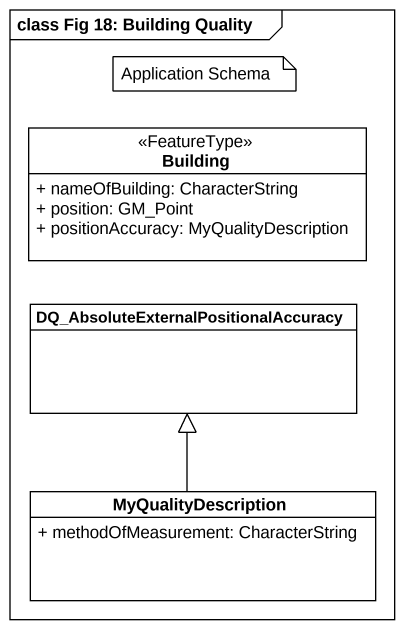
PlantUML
@startuml
mainframe class Fig 18: Building Quality
hide circle
hide empty members
skinparam classAttributeIconSize 0
class Building <<FeatureType>> {
  + nameOfBuilding: CharacterString
  + position: GM_Point
  + positionAccuracy: MyQualityDescription
}
class "DQ_AbsoluteExternalPositionalAccuracy" as DQ_AbsoluteExternalPositiona
class MyQualityDescription {
  + methodOfMeasurement: CharacterString
}
MyQualityDescription -up-|> DQ_AbsoluteExternalPositiona
note as N1
  Application Schema
end note
@enduml
